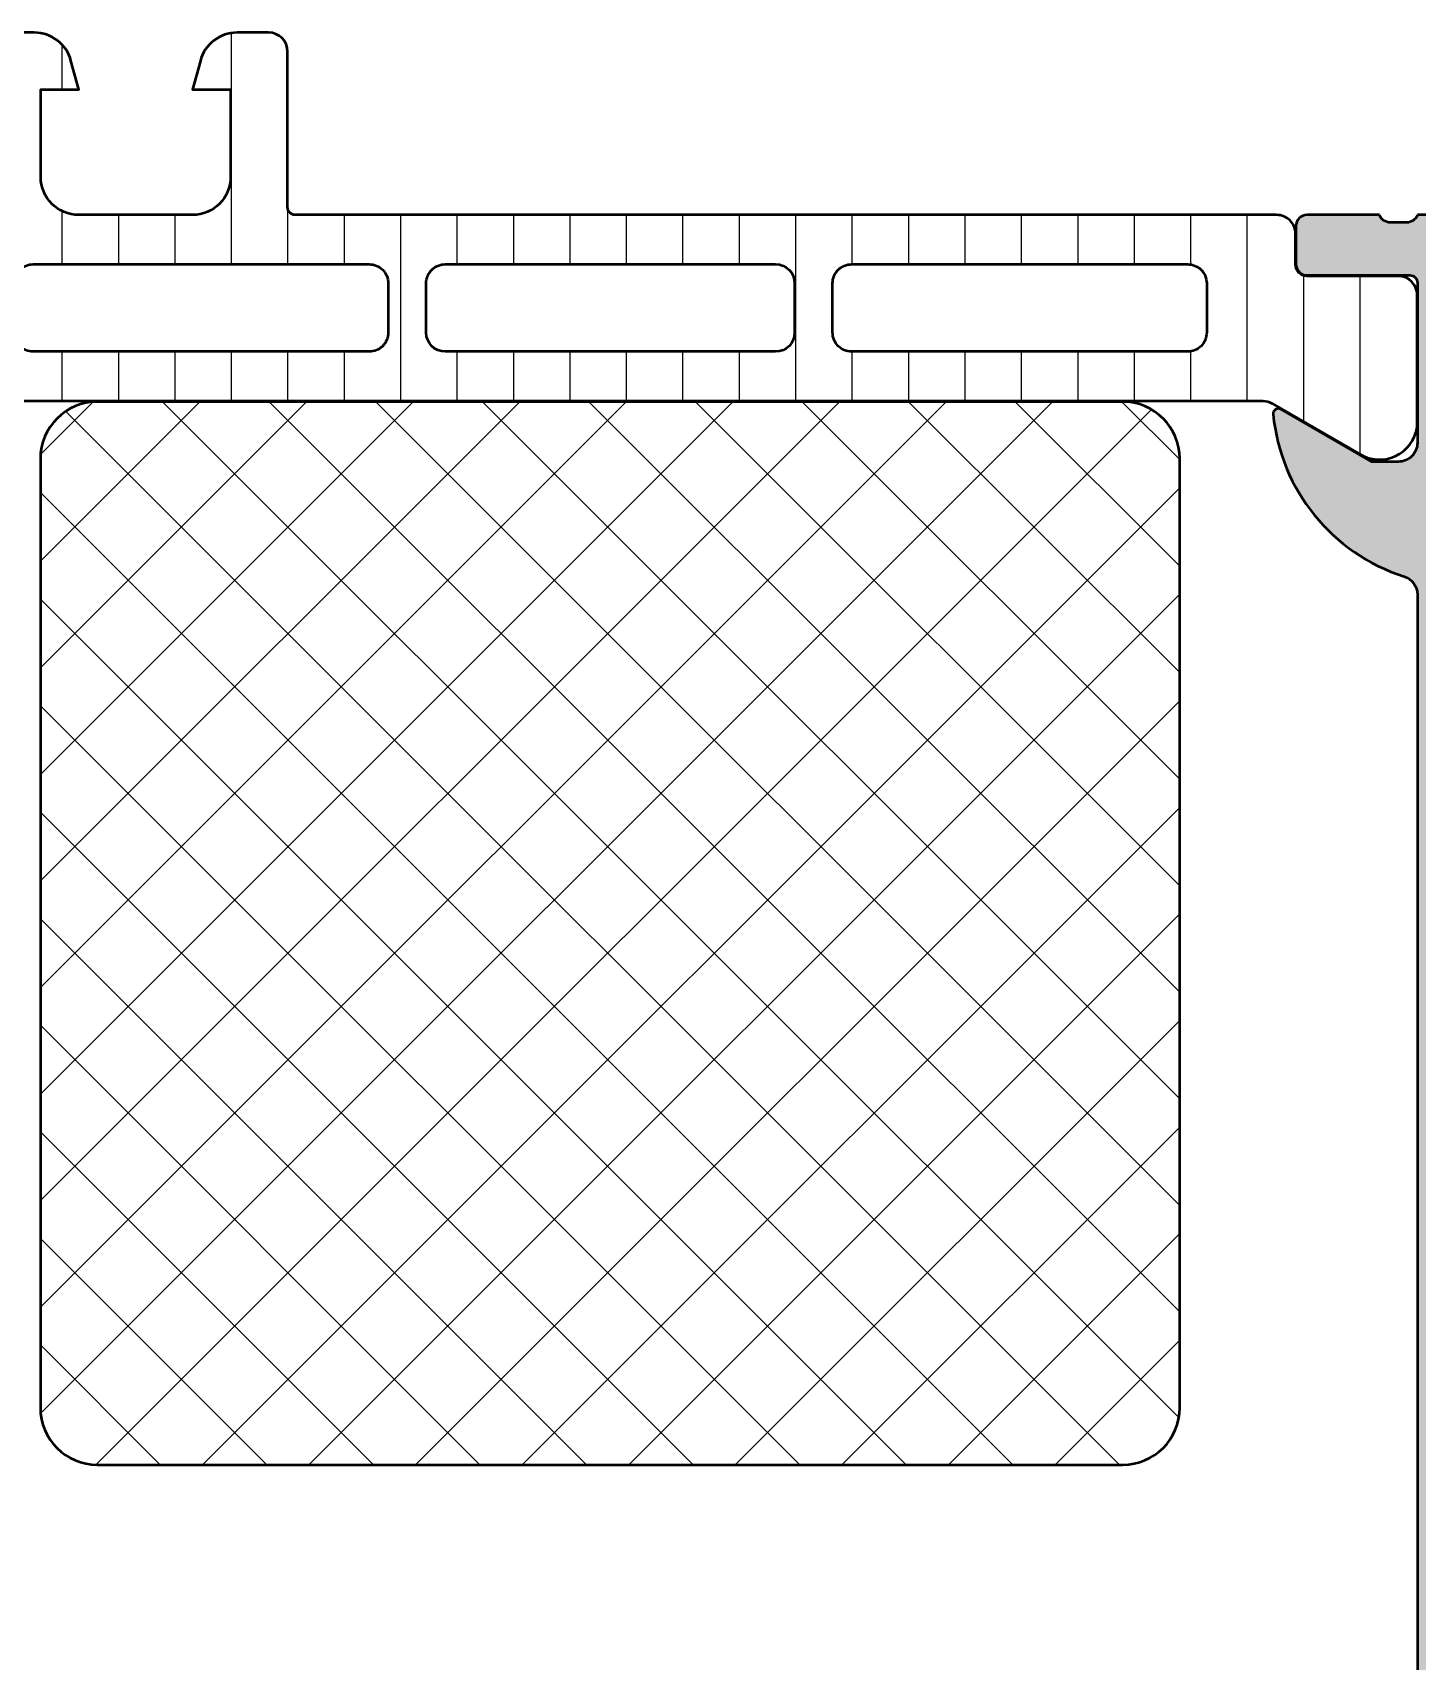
# Model space of a CAD drawing. Extents: x 0 to 230, y -81 to 5.
# Drawn here: x 18.54 to 55, y -38.3 to 4.6 of the extents above; entities that cross this region are included whole.
import ezdxf

# ---------------------------------------------------------------- set-up
doc = ezdxf.new("R2010")
doc.units = 0
for name, color, linetype, lineweight in [('0S-Alu contour', 7, 'Continuous', 50), ('0S-Alu hatch', 252, 'Continuous', 25), ('0S-Plastic contour', 254, 'Continuous', 50), ('0S-Plastic hatch', 253, 'Continuous', 25), ('0S-PT contour', 91, 'Continuous', 50), ('0S-PT hatch', 103, 'Continuous', 25)]:
    doc.layers.add(name, color=color, linetype=linetype, lineweight=lineweight)

# ---------------------------------------------------------------- blocks, each defined once
blk = doc.blocks.new('485110__A21535F8_4A65_4D6C_B620_8EFA760AF3FD_')
at = {"layer": '0S-Alu hatch'}
h = blk.add_hatch(color=256, dxfattribs=at)
edge = h.paths.add_edge_path()
edge.add_line((79.81986841535664, -13.49999999999995), (84.59999999999955, -13.49999999999997))
edge.add_arc((84.5999999999996, -10.50000000000002), 2.999999999999943, 269.9999999999994, 360)
edge.add_line((87.59999999999957, -10.50000000000002), (87.59999999999953, -5.499999999999968))
edge.add_arc((86.59999999999953, -5.499999999999968), 1, 0, 89.99999999999837)
edge.add_line((86.59999999999957, -4.499999999999968), (84.39174122886531, -4.499999999999968))
edge.add_arc((84.39174122886538, -5.500000000000068), 1.000000000000099, 90.00000000000325, 182.999999999993)
edge.add_line((83.3931116941107, -5.552335956242896), (83.54484940947319, -8.447664043757012))
edge.add_ellipse((82.54621987471862, -8.499999999999954), major_axis=(-0.9999999999999823, 0), ratio=1, start_angle=89.9999999999992, end_angle=182.9999999999999, ccw=False)
edge.add_line((82.54621987471862, -9.499999999999925), (79.29999999999956, -9.499999999999968))
edge.add_ellipse((79.29999999999957, -8.499999999999968), major_axis=(-1, 0), ratio=1, start_angle=0, end_angle=89.9999999999992, ccw=False)
edge.add_line((78.29999999999957, -8.499999999999968), (78.29999999999956, -0.499999999999969))
edge.add_arc((77.79999999999954, -0.4999999999999546), 0.5000000000000142, 0, 89.99999999999837)
edge.add_line((77.79999999999956, 5.97e-14), (71.59999999999957, 3.13e-14))
edge.add_line((71.59999999999957, 3.13e-14), (70.49999999999956, -1.099999999999977))
edge.add_line((70.49999999999956, -1.099999999999977), (70.49999999999956, -1.699999999999971))
edge.add_line((70.49999999999956, -1.699999999999971), (71.99999999999957, -1.699999999999971))
edge.add_ellipse((71.99999999999955, -2.699999999999971), major_axis=(-1, 0), ratio=1, start_angle=180, end_angle=269.9999999999984, ccw=False)
edge.add_line((72.99999999999955, -2.699999999999971), (72.99999999999956, -3.999999999999954))
edge.add_ellipse((71.99999999999963, -4.000000000000054), major_axis=(-0.999999999999929, 0), ratio=1, start_angle=89.9999999999967, end_angle=180, ccw=False)
edge.add_line((71.99999999999957, -4.999999999999983), (65.99999999999956, -4.999999999999968))
edge.add_ellipse((65.49999999999962, -4.47499999999975), major_axis=(-0.7250000000001194, 0), ratio=1, start_angle=46.397181027306885, end_angle=133.6028189726885, ccw=False)
edge.add_line((64.99999999999963, -4.999999999999926), (57.99999999999956, -4.999999999999968))
edge.add_ellipse((57.9999999999995, -3.999999999999983), major_axis=(-0.9999999999999857, 0), ratio=1, start_angle=0, end_angle=90.00000000000358, ccw=False)
edge.add_line((56.99999999999951, -3.999999999999983), (56.99999999999956, -2.699999999999957))
edge.add_ellipse((57.99999999999962, -2.700000000000085), major_axis=(-1.000000000000063, 0), ratio=1, start_angle=270.0000000000041, end_angle=360, ccw=False)
edge.add_line((57.99999999999955, -1.700000000000028), (60.49999999999956, -1.699999999999971))
edge.add_line((60.49999999999956, -1.699999999999971), (60.49999999999956, -1.199999999999943))
edge.add_arc((59.49999999999948, -1.199999999999999), 1.000000000000078, 0, 89.99999999999552)
edge.add_line((59.49999999999956, -0.1999999999999147), (54.99999999999957, -0.1999999999999574))
edge.add_ellipse((54.71715728752494, -0.0999999999999205), major_axis=(-0.3000000000000252, 0), ratio=1, start_angle=90.00000000000267, end_angle=160.5287793655036, ccw=False)
edge.add_line((54.71715728752496, -0.399999999999946), (54.28284271247419, -0.399999999999946))
edge.add_ellipse((54.28284271247411, -0.1000000000000057), major_axis=(-0.2999999999999403, 0), ratio=1, start_angle=19.47122063448768, end_angle=90.000000000015, ccw=False)
edge.add_line((53.99999999999955, -0.1999999999999716), (52.09999999999961, -0.1999999999999574))
edge.add_arc((52.0999999999997, -0.5000000000001109), 0.3000000000001535, 90.00000000001765, 180)
edge.add_line((51.79999999999955, -0.5000000000001251), (51.79999999999957, -1.489999999999906))
edge.add_arc((52.09999999999959, -1.48999999999992), 0.3000000000000185, 180, 270.0000000000041)
edge.add_line((52.09999999999961, -1.789999999999946), (54.79999999999957, -1.78999999999996))
edge.add_ellipse((54.79999999999955, -1.989999999999992), major_axis=(-0.2000000000000313, 0), ratio=1, start_angle=180, end_angle=269.99999999999386, ccw=False)
edge.add_line((54.99999999999958, -1.989999999999992), (54.99999999999957, -6.199999999999957))
edge.add_ellipse((54.4999999999996, -6.200000000000028), major_axis=(-0.4999999999999716, 0), ratio=1, start_angle=89.9999999999967, end_angle=180, ccw=False)
edge.add_line((54.49999999999957, -6.7), (53.79999999999957, -6.699999999999957))
edge.add_line((53.79999999999957, -6.699999999999957), (51.40717967697202, -5.318504542377593))
edge.add_arc((51.33811978464787, -5.438119784648347), 0.1381197846483738, 60.00000000002199, 185.6225775507506)
edge.add_arc((56.17660886184729, -4.961776758826201), 4.999999999999902, 185.622577550793, 252.2515836439307)
edge.add_ellipse((54.49999999999958, -10.19999999999996), major_axis=(-0.4999999999999883, 0), ratio=1, start_angle=180, end_angle=252.2515836439312, ccw=False)
edge.add_line((54.99999999999957, -10.19999999999996), (54.99999999999956, -69.99999999999999))
edge.add_ellipse((54.49999999999953, -69.99999999999994), major_axis=(-0.5000000000000285, 0), ratio=1, start_angle=107.74841635607191, end_angle=180, ccw=False)
edge.add_arc((56.17660886184735, -75.23822324117377), 5.000000000000001, 107.74841635607, 174.3774224492065)
edge.add_arc((51.33811978464785, -74.76188021535168), 0.1381197846482952, 174.3774224492052, 300.0000000000038)
edge.add_line((51.40717967697201, -74.88149545762234), (53.79999999999956, -73.49999999999999))
edge.add_line((53.79999999999956, -73.49999999999999), (54.49999999999956, -73.49999999999999))
edge.add_ellipse((54.49999999999959, -73.99999999999997), major_axis=(-0.4999999999999894, 0), ratio=1, start_angle=180, end_angle=270.00000000000324, ccw=False)
edge.add_line((54.99999999999957, -73.99999999999997), (54.99999999999956, -78.20999999999997))
edge.add_ellipse((54.79999999999955, -78.20999999999997), major_axis=(-0.2000000000000099, 0), ratio=1, start_angle=90.00000000000199, end_angle=180, ccw=False)
edge.add_line((54.79999999999956, -78.40999999999997), (52.09999999999959, -78.40999999999998))
edge.add_arc((52.09999999999959, -78.71000000000002), 0.3000000000000393, 90, 180)
edge.add_line((51.79999999999956, -78.71000000000002), (51.79999999999956, -79.69999999999993))
edge.add_arc((52.09999999999961, -79.69999999999993), 0.300000000000054, 180, 269.9999999999973)
edge.add_line((52.09999999999959, -79.99999999999999), (53.99999999999955, -79.99999999999997))
edge.add_ellipse((54.28284271247418, -80.1), major_axis=(-0.300000000000011, 0), ratio=1, start_angle=270.00000000000136, end_angle=340.5287793655056, ccw=False)
edge.add_line((54.28284271247417, -79.79999999999998), (54.71715728752494, -79.79999999999995))
edge.add_ellipse((54.71715728752496, -80.09999999999997), major_axis=(-0.2999999999999916, 0), ratio=1, start_angle=199.4712206344902, end_angle=270.00000000000273, ccw=False)
edge.add_line((54.99999999999957, -79.99999999999997), (54.99999999999964, -80.70000000000007))
edge.add_arc((55.49999999999963, -80.70000000000003), 0.4999999999999858, 180, 270.0000000000025)
edge.add_line((55.49999999999965, -81.20000000000002), (85.87168203490262, -81.20000000000002))
edge.add_arc((85.87168203490266, -79.70000000000005), 1.499999999999961, 269.9999999999989, 349.7596516788146)
edge.add_ellipse((90.29999999999954, -80.49999999999997), major_axis=(-2.999999999999999, 0), ratio=1, start_angle=190.2403483211857, end_angle=349.75965167881463, ccw=False)
edge.add_arc((94.72831796509647, -79.7), 1.500000000000011, 190.2403483211861, 269.9999999999989)
edge.add_line((94.72831796509644, -81.20000000000002), (229.4999999999996, -81.20000000000002))
edge.add_arc((229.4999999999997, -80.70000000000014), 0.4999999999998766, 269.9999999999902, 360)
edge.add_line((229.9999999999996, -80.70000000000014), (229.9999999999996, -1))
edge.add_arc((228.9999999999996, -1.000000000000011), 1.000000000000056, 0, 89.99999999999349)
edge.add_line((228.9999999999996, 4.55e-14), (220.4999999999996, 2.8e-15))
edge.add_arc((220.4999999999996, -1.000000000000068), 1.000000000000071, 90, 180)
edge.add_line((219.4999999999996, -1.000000000000068), (219.4999999999997, -1.999999999999997))
edge.add_arc((220.4999999999993, -2.00000000000021), 0.9999999999996873, 180, 270.0000000000179)
edge.add_line((220.4999999999996, -2.999999999999897), (223.4999999999996, -2.999999999999997))
edge.add_line((223.4999999999996, -2.999999999999997), (223.4999999999996, -3.749999999999997))
edge.add_arc((223.9999999999996, -3.749999999999997), 0.5000000000000285, 180, 360)
edge.add_line((224.4999999999996, -3.749999999999997), (224.4999999999996, -2.999999999999997))
edge.add_line((224.4999999999996, -2.999999999999997), (225.7999999999996, -2.999999999999997))
edge.add_line((225.7999999999996, -2.999999999999997), (225.7999999999996, -10.49999999999999))
edge.add_line((225.7999999999996, -10.49999999999999), (224.4999999999996, -10.49999999999999))
edge.add_line((224.4999999999996, -10.49999999999999), (224.4999999999996, -9.749999999999996))
edge.add_arc((223.9999999999996, -9.749999999999925), 0.5000000000000285, 0, 180)
edge.add_line((223.4999999999996, -9.749999999999854), (223.4999999999996, -12.2723636606028))
edge.add_ellipse((223.0000000000001, -12.2723636606032), major_axis=(-0.49999999999946, 0), ratio=1, start_angle=132.5066423026877, end_angle=180, ccw=False)
edge.add_arc((225.5000002579553, -15.00000025999923), 3.200000365965442, 132.5066425621401, 137.7945532507079)
edge.add_arc((223.4999999999993, -13.18616428527815), 0.5000000005085666, 137.7945535962594, 240.0000000000372)
edge.add_line((223.2499999997453, -13.61917698761097), (223.9067674643584, -13.99836185951303))
edge.add_arc((224.0067674643584, -13.82515677875618), 0.1999999999999717, 239.9999999999972, 321.8050930654839)
edge.add_ellipse((225.4999999999993, -14.99999999999948), major_axis=(-1.69999999999943, 0), ratio=1, start_angle=306.6284815277313, end_angle=321.80509306548026, ccw=False)
edge.add_arc((224.6749999999995, -13.57105808375572), 0.199999999999966, 198.8614699942242, 401.1385300057701)
edge.add_ellipse((225.4999999999996, -14.99999999999997), major_axis=(-1.699999999999994, 0), ratio=1, start_angle=186.6284815277258, end_angle=293.37151847227824, ccw=False)
edge.add_arc((227.1499999999996, -14.99999999999997), 0.1999999999999711, 78.86146999422108, 281.1385300057701)
edge.add_ellipse((225.4999999999996, -14.99999999999995), major_axis=(-1.699999999999976, 0), ratio=1, start_angle=66.62848152772631, end_angle=173.3715184722732, ccw=False)
edge.add_arc((224.6749999999997, -16.42894191624428), 0.1999999999998975, 318.8614699942168, 521.1385300057859)
edge.add_ellipse((225.5000000000008, -14.99999999999907), major_axis=(-1.700000000001482, 0), ratio=1, start_angle=38.1949069345265, end_angle=53.37151847226443, ccw=False)
edge.add_arc((224.0067674643584, -16.174843221244), 0.2000000000001603, 38.19490693455222, 119.9999999999925)
edge.add_line((223.9067674643583, -16.00163814048697), (223.2499999999996, -16.38082301282953))
edge.add_arc((223.4999999999998, -16.81383571472187), 0.5000000000002305, 120.0000000000186, 222.2054464036961)
edge.add_arc((225.4999999999994, -15.00000000000028), 3.199999999999721, 222.2054464037309, 270.0000000000031)
edge.add_line((225.4999999999995, -18.2), (226.6999999999996, -18.2))
edge.add_ellipse((226.6999999999996, -18.69999999999993), major_axis=(-0.499999999999929, 0), ratio=1, start_angle=180, end_angle=270.00000000000324, ccw=False)
edge.add_line((227.1999999999995, -18.69999999999993), (227.1999999999996, -62.50000000000003))
edge.add_ellipse((226.6999999999995, -62.49999999999983), major_axis=(-0.5000000000000853, 0), ratio=1, start_angle=90.00000000000978, end_angle=180, ccw=False)
edge.add_line((226.6999999999996, -62.99999999999991), (225.4999999999995, -63.00000000000004))
edge.add_arc((225.4999999999997, -66.20000000000053), 3.200000000000494, 90.00000000000205, 137.7945535962625)
edge.add_arc((223.4999999999995, -64.38616428527827), 0.499999999999984, 137.7945535962726, 240.0000000000059)
edge.add_line((223.2499999999996, -64.8191769871705), (223.9067674643583, -65.19836185951306))
edge.add_arc((224.0067674643583, -65.02515677875621), 0.1999999999999767, 239.9999999999881, 321.8050930654775)
edge.add_ellipse((225.4999999999945, -66.1999999999944), major_axis=(-1.699999999992594, 0), ratio=1, start_angle=306.6284815277046, end_angle=321.80509306551875, ccw=False)
edge.add_arc((224.6749999999995, -64.77105808375568), 0.1999999999999837, 198.8614699942177, 401.1385300057533)
edge.add_ellipse((225.4999999999995, -66.20000000000006), major_axis=(-1.700000000000021, 0), ratio=1, start_angle=186.628481527728, end_angle=293.3715184722715, ccw=False)
edge.add_arc((227.1499999999996, -66.2), 0.1999999999999738, 78.86146999424584, 281.1385300057622)
edge.add_ellipse((225.4999999999995, -66.20000000000005), major_axis=(-1.699999999999994, 0), ratio=1, start_angle=66.6284815277267, end_angle=173.3715184722753, ccw=False)
edge.add_arc((224.6749999999995, -67.62894191624436), 0.2000000000000123, 318.861469994229, 521.1385300057668)
edge.add_ellipse((225.5000000000065, -66.19999999999338), major_axis=(-1.700000000009481, 0), ratio=1, start_angle=38.19490693455822, end_angle=53.3715184722177, ccw=False)
edge.add_arc((224.0067674643584, -67.37484322124378), 0.2000000000000127, 38.19490693451246, 120.0000000000421)
edge.add_line((223.9067674643583, -67.20163814048695), (223.2499999999996, -67.58082301282954))
edge.add_arc((223.4999999999997, -68.01383571472185), 0.5000000000001364, 120.0000000000061, 222.2054464037082)
edge.add_arc((225.4999999999995, -66.2000000000001), 3.199999999999954, 222.2054464037312, 270)
edge.add_line((225.4999999999995, -69.40000000000006), (226.6999999999996, -69.40000000000003))
edge.add_ellipse((226.6999999999996, -69.89999999999996), major_axis=(-0.499999999999913, 0), ratio=1, start_angle=180, end_angle=270.0000000000065, ccw=False)
edge.add_line((227.1999999999996, -69.89999999999996), (227.1999999999996, -77.4))
edge.add_ellipse((226.1999999999996, -77.39999999999996), major_axis=(-1.000000000000056, 0), ratio=1, start_angle=90.00000000000318, end_angle=180, ccw=False)
edge.add_line((226.1999999999996, -78.40000000000002), (95.76410161513729, -78.39999999999998))
edge.add_ellipse((95.7641016151373, -77.39999999999998), major_axis=(-1.000000000000006, 0), ratio=1, start_angle=29.999999999998977, end_angle=89.9999999999992, ccw=False)
edge.add_line((94.89807621135286, -77.89999999999996), (92.43397459621508, -73.63205080756885))
edge.add_ellipse((93.30000000000064, -73.13205080756866), major_axis=(-1.000000000001064, 0), ratio=1, start_angle=0, end_angle=29.999999999977206, ccw=False)
edge.add_line((92.29999999999957, -73.13205080756866), (92.29999999999954, -67.86602540378442))
edge.add_ellipse((93.2999999999993, -67.86602540378423), major_axis=(-0.9999999999997584, 0), ratio=1, start_angle=299.99999999999403, end_angle=360, ccw=False)
edge.add_arc((90.29999999999954, -66.99999999999997), 2.499999999999971, 0, 180)
edge.add_line((87.79999999999956, -66.99999999999999), (87.79999999999954, -67.99999999999999))
edge.add_ellipse((87.2999999999998, -68.86602540378433), major_axis=(-0.9999999999997987, 0), ratio=1, start_angle=180, end_angle=240.00000000001012, ccw=False)
edge.add_line((88.2999999999996, -68.86602540378433), (88.29999999999953, -73.13205080756885))
edge.add_ellipse((87.29999999999939, -73.1320508075688), major_axis=(-1.000000000000156, 0), ratio=1, start_angle=150.0000000000024, end_angle=180, ccw=False)
edge.add_line((88.16602540378398, -73.63205080756885), (85.70192378864623, -77.89999999999998))
edge.add_ellipse((84.8358983848618, -77.39999999999998), major_axis=(-1.000000000000008, 0), ratio=1, start_angle=90, end_angle=150.0000000000004, ccw=False)
edge.add_line((84.8358983848618, -78.39999999999998), (79.87249615046137, -78.39999999999998))
edge.add_ellipse((79.87249615046136, -77.39999999999998), major_axis=(-0.9999999999999893, 0), ratio=1, start_angle=4.999999999999773, end_angle=90.00000000000159, ccw=False)
edge.add_line((78.87630145236962, -77.48715574274763), (78.29999999999954, -70.89999999999998))
edge.add_line((78.29999999999954, -70.89999999999998), (78.29999999999954, -33.99999999999997))
edge.add_ellipse((78.79999999999959, -34.00000000000003), major_axis=(-0.5000000000000427, 0), ratio=1, start_angle=270.0000000000049, end_angle=360, ccw=False)
edge.add_line((78.79999999999954, -33.49999999999999), (81.166025403784, -33.49999999999996))
edge.add_arc((81.16602540377137, -32.99999999994581), 0.5000000000541434, 270.0000000014461, 299.9999999981477)
edge.add_line((81.41602540378445, -33.43301270189301), (82.04999999999953, -33.06698729810775))
edge.add_arc((81.79999999999944, -32.63397459621543), 0.5000000000001338, 300.0000000000043, 360)
edge.add_line((82.29999999999959, -32.63397459621543), (82.29999999999954, -31.79999999999997))
edge.add_arc((81.79999999999956, -31.79999999999994), 0.4999999999999858, 0, 90.0000000000016)
edge.add_line((81.79999999999956, -31.29999999999996), (78.79999999999954, -31.29999999999996))
edge.add_ellipse((78.79999999999949, -30.79999999999999), major_axis=(-0.4999999999999716, 0), ratio=1, start_angle=0, end_angle=90.00000000000648, ccw=False)
edge.add_line((78.29999999999951, -30.79999999999999), (78.29999999999954, -29.89999999999998))
edge.add_ellipse((78.79999999999951, -29.89999999999999), major_axis=(-0.4999999999999858, 0), ratio=1, start_angle=269.9999999999984, end_angle=360, ccw=False)
edge.add_line((78.79999999999954, -29.4), (81.99999999999955, -29.39999999999998))
edge.add_arc((81.99999999999956, -26.39999999999999), 2.999999999999992, 269.9999999999997, 360)
edge.add_line((84.99999999999955, -26.39999999999999), (84.99999999999955, -23.49999999999997))
edge.add_arc((84.4999999999996, -23.49999999999992), 0.4999999999999574, 0, 90.00000000000651)
edge.add_line((84.49999999999955, -22.99999999999997), (83.29999999999956, -22.99999999999997))
edge.add_arc((83.29999999999951, -23.49999999999991), 0.4999999999999432, 89.99999999999511, 180)
edge.add_line((82.79999999999956, -23.49999999999991), (82.79999999999956, -26.19999999999999))
edge.add_ellipse((81.7999999999996, -26.20000000000005), major_axis=(-0.9999999999999573, 0), ratio=1, start_angle=89.9999999999975, end_angle=180, ccw=False)
edge.add_line((81.79999999999956, -27.20000000000001), (74.59999999999954, -27.19999999999997))
edge.add_ellipse((74.59999999999953, -26.69999999999999), major_axis=(-0.4999999999999858, 0), ratio=1, start_angle=0, end_angle=90.00000000000159, ccw=False)
edge.add_line((74.09999999999953, -26.69999999999999), (74.09999999999955, -19.64264068711926))
edge.add_ellipse((77.09999999999977, -19.64264068711938), major_axis=(-3.000000000000213, 0), ratio=1, start_angle=315.00000000000136, end_angle=360, ccw=False)
edge.add_line((74.97867965643992, -17.52132034355963), (78.29999999999956, -14.19999999999997))
edge.add_ellipse((79.81986841535664, -15.49999999999998), major_axis=(-2.000000000000018, 0), ratio=1, start_angle=270, end_angle=319.4583981264955, ccw=False)
edge = h.paths.add_edge_path()
edge.add_line((59.49999999999956, -63), (58.29999999999954, -63))
edge.add_ellipse((58.29999999999959, -62.49999999999998), major_axis=(-0.5000000000000178, 0), ratio=1, start_angle=0, end_angle=89.99999999999511, ccw=False)
edge.add_line((57.79999999999957, -62.49999999999998), (57.79999999999957, -30.5))
edge.add_ellipse((58.29999999999959, -30.5), major_axis=(-0.5000000000000214, 0), ratio=1, start_angle=270.00000000000244, end_angle=360, ccw=False)
edge.add_line((58.29999999999957, -29.99999999999998), (74.99999999999957, -29.99999999999998))
edge.add_ellipse((74.99999999999959, -30.49999999999997), major_axis=(-0.4999999999999858, 0), ratio=1, start_angle=180, end_angle=270.00000000000165, ccw=False)
edge.add_line((75.49999999999957, -30.49999999999997), (75.49999999999955, -77.89999999999996))
edge.add_ellipse((74.99999999999956, -77.9), major_axis=(-0.4999999999999858, 0), ratio=1, start_angle=89.9999999999983, end_angle=180, ccw=False)
edge.add_line((74.99999999999955, -78.39999999999999), (58.29999999999952, -78.39999999999996))
edge.add_ellipse((58.29999999999952, -77.89999999999998), major_axis=(-0.4999999999999925, 0), ratio=1, start_angle=0, end_angle=90.00000000000159, ccw=False)
edge.add_line((57.79999999999952, -77.89999999999998), (57.79999999999954, -69.9))
edge.add_ellipse((58.29999999999954, -69.9), major_axis=(-0.5000000000000071, 0), ratio=1, start_angle=270.0000000000008, end_angle=360, ccw=False)
edge.add_line((58.29999999999953, -69.40000000000002), (59.49999999999955, -69.4))
edge.add_arc((59.49999999999956, -66.20000000000003), 3.199999999999977, 269.9999999999999, 317.794553596268)
edge.add_arc((61.49999999999957, -68.01383571472172), 0.4999999999999945, 317.7945535962672, 420.0000000000039)
edge.add_line((61.74999999999954, -67.58082301282948), (60.93555093834225, -67.11060062784043))
edge.add_ellipse((59.4999999999997, -66.20000000000016), major_axis=(-1.699999999999771, 0), ratio=1, start_angle=126.6284815277262, end_angle=147.6121709467197, ccw=False)
edge.add_arc((60.32499999999955, -67.62894191624432), 0.2000000000000021, 18.86146999422866, 221.138530005778)
edge.add_ellipse((59.49999999999956, -66.19999999999999), major_axis=(-1.700000000000013, 0), ratio=1, start_angle=6.628481527726592, end_angle=113.37151847227281, ccw=False)
edge.add_arc((57.84999999999955, -66.19999999999999), 0.2000000000000004, 258.8614699942267, 461.1385300057686)
edge.add_ellipse((59.49999999999955, -66.19999999999997), major_axis=(-1.699999999999989, 0), ratio=1, start_angle=246.6284815277256, end_angle=353.37151847227324, ccw=False)
edge.add_arc((60.32499999999958, -64.77105808375568), 0.1999999999999965, 138.8614699942308, 341.1385300057662)
edge.add_ellipse((59.49999999999911, -66.2000000000003), major_axis=(-1.700000000000507, 0), ratio=1, start_angle=212.3878290532828, end_angle=233.3715184722663, ccw=False)
edge.add_line((60.93555093834223, -65.28939937215958), (61.74999999999953, -64.81917698717045))
edge.add_arc((61.49999999999955, -64.38616428527826), 0.4999999999999783, 300, 402.2054464037305)
edge.add_arc((59.49999999999949, -66.20000000000007), 3.200000000000081, 42.2054464037331, 89.99999999999883)
edge = h.paths.add_edge_path()
edge.add_ellipse((58.29999999999956, -18.69999999999995), major_axis=(-0.4999999999999858, 0), ratio=1, start_angle=269.9999999999992, end_angle=360, ccw=False)
edge.add_line((58.29999999999957, -18.19999999999997), (59.49999999999956, -18.20000000000002))
edge.add_arc((59.49999999999961, -15.00000000000017), 3.199999999999853, 269.9999999999991, 317.7945535962693)
edge.add_arc((61.49999999999956, -16.81383571472171), 0.4999999999999899, 317.7945535962683, 420.000000000003)
edge.add_line((61.74999999999954, -16.38082301282949), (60.93555093834225, -15.91060062784039))
edge.add_ellipse((59.50000000000135, -15.00000000000176), major_axis=(-1.699999999997523, 0), ratio=1, start_angle=126.628481527713, end_angle=147.6121709467369, ccw=False)
edge.add_arc((60.32499999999955, -16.42894191624432), 0.1999999999999724, 18.86146999423645, 221.1385300057658)
edge.add_ellipse((59.49999999999959, -14.99999999999995), major_axis=(-1.699999999999998, 0), ratio=1, start_angle=6.628481527726592, end_angle=113.3715184722721, ccw=False)
edge.add_arc((57.84999999999953, -14.99999999999995), 0.199999999999988, 258.8614699942366, 461.1385300057613)
edge.add_ellipse((59.49999999999958, -15.00000000000007), major_axis=(-1.700000000000018, 0), ratio=1, start_angle=246.6284815277256, end_angle=353.37151847226954, ccw=False)
edge.add_arc((60.32499999999963, -13.5710580837557), 0.199999999999995, 138.8614699942206, 341.1385300057822)
edge.add_ellipse((59.50000000000085, -14.9999999999989), major_axis=(-1.699999999998407, 0), ratio=1, start_angle=212.3878290532757, end_angle=233.37151847228438, ccw=False)
edge.add_line((60.93555093834228, -14.0893993721595), (61.74999999999956, -13.61917698717046))
edge.add_arc((61.49999999999953, -13.18616428527822), 0.5000000000000312, 300.0000000000018, 402.2054464037306)
edge.add_arc((59.49999999999956, -14.99999999999995), 3.200000000000002, 42.20544640373274, 89.99999999999987)
edge.add_line((59.49999999999956, -11.79999999999995), (58.29999999999958, -11.79999999999995))
edge.add_ellipse((58.29999999999964, -11.29999999999991), major_axis=(-0.5000000000000427, 0), ratio=1, start_angle=0, end_angle=89.99999999999272, ccw=False)
edge.add_line((57.79999999999958, -11.29999999999993), (57.79999999999958, -7.699999999999886))
edge.add_ellipse((58.29999999999952, -7.699999999999886), major_axis=(-0.4999999999999432, 0), ratio=1, start_angle=269.9999999999935, end_angle=360, ccw=False)
edge.add_line((58.29999999999958, -7.199999999999957), (74.99999999999959, -7.199999999999957))
edge.add_ellipse((74.99999999999953, -7.7), major_axis=(-0.5000000000000427, 0), ratio=1, start_angle=180, end_angle=269.9999999999935, ccw=False)
edge.add_line((75.49999999999957, -7.699999999999943), (75.49999999999957, -12.21177490060902))
edge.add_ellipse((73.49999999999943, -12.21177490060902), major_axis=(-2.000000000000142, 0), ratio=1, start_angle=135.0000000000018, end_angle=180, ccw=False)
edge.add_line((74.91421356237268, -13.62598846298219), (72.1786796564399, -16.36152236891495))
edge.add_arc((74.29999999999967, -18.48284271247466), 3.000000000000127, 135.0000000000009, 180)
edge.add_line((71.29999999999954, -18.4828427124746), (71.29999999999954, -26.69999999999991))
edge.add_ellipse((70.7999999999995, -26.69999999999991), major_axis=(-0.5000000000000427, 0), ratio=1, start_angle=90.00000000000489, end_angle=180, ccw=False)
edge.add_line((70.79999999999954, -27.19999999999997), (58.29999999999957, -27.19999999999997))
edge.add_ellipse((58.29999999999955, -26.69999999999998), major_axis=(-0.4999999999999858, 0), ratio=1, start_angle=0, end_angle=90.00000000000239, ccw=False)
edge.add_line((57.79999999999957, -26.69999999999997), (57.79999999999958, -18.69999999999995))
at = {"layer": '0S-Alu contour', "color": 7}
for points in [[(53.99999999999955, -0.1999999999999716), (52.09999999999961, -0.1999999999999574)], [(54.71715728752496, -0.399999999999946), (54.28284271247419, -0.399999999999946)], [(59.49999999999956, -0.1999999999999147), (54.99999999999957, -0.1999999999999574)], [(51.79999999999955, -0.5000000000001251), (51.79999999999957, -1.489999999999906)], [(52.09999999999961, -1.789999999999946), (54.79999999999957, -1.78999999999996)], [(54.99999999999958, -1.989999999999992), (54.99999999999957, -6.199999999999957)], [(54.49999999999957, -6.7), (53.79999999999957, -6.699999999999957), (51.40717967697202, -5.318504542377593)], [(54.99999999999957, -10.19999999999996), (54.99999999999956, -69.99999999999999)]]:
    blk.add_lwpolyline(points, dxfattribs=at)
for centre, radius, start, end in [((52.0999999999997, -0.5000000000001109), 0.3000000000001535, 90.00000000001765, 180), ((52.09999999999959, -1.48999999999992), 0.3000000000000185, 180, 270.0000000000041), ((51.33811978464787, -5.438119784648347), 0.1381197846483738, 60.00000000002199, 185.6225775507506), ((56.17660886184729, -4.961776758826201), 4.999999999999902, 185.622577550793, 252.2515836439307)]:
    blk.add_arc(centre, radius, start, end, dxfattribs=at)
at = {"layer": '0S-Alu contour', "color": 7, "extrusion": (0, 0, -1)}
for centre, radius, start, end in [((-54.28284271247411, -0.1000000000000057), 0.2999999999999403, 269.999999999985, 340.5287793655123), ((-54.71715728752494, -0.0999999999999205), 0.3000000000000252, 199.4712206344964, 269.9999999999973), ((-54.79999999999955, -1.989999999999992), 0.2000000000000313, 90.00000000000612, 180), ((-54.4999999999996, -6.200000000000028), 0.4999999999999716, 180, 270.0000000000033), ((-54.49999999999958, -10.19999999999996), 0.4999999999999883, 107.7484163560688, 180)]:
    blk.add_arc(centre, radius, start, end, dxfattribs=at)
blk = doc.blocks.new('486200__B14BD6EB_4E7D_4B34_A1F4_BF5249C42025_')
at = {"layer": '0S-PT hatch'}
h = blk.add_hatch(dxfattribs=at)
h.set_pattern_fill('ANSI37', color=256, scale=0.625, angle=90, style=0)
h.set_pattern_definition([(135, (0, 0), (-1.403165018917055, -1.403165018917055), []), (225, (0, 0), (1.403165018917055, -1.403165018917055), [])])
edge = h.paths.add_edge_path()
edge.add_line((47.24117927480725, -5.119485432521895), (20.24117927480725, -5.119485432521895))
edge.add_arc((20.24117927480725, -6.619485432521895), 1.5, 90, 180)
edge.add_line((18.74117927480725, -6.619485432521895), (18.74117927480725, -31.6194854325219))
edge.add_arc((20.24117927480725, -31.6194854325219), 1.5, 180, 270)
edge.add_line((20.24117927480725, -33.1194854325219), (47.24117927480725, -33.1194854325219))
edge.add_arc((47.24117927480725, -31.6194854325219), 1.5, 270, 360)
edge.add_line((48.74117927480725, -31.6194854325219), (48.74117927480725, -6.619485432521894))
edge.add_arc((47.24117927480725, -6.619485432521895), 1.5, 0, 90)
at = {"layer": '0S-PT contour', "color": 7}
for points in [[(47.24117927480725, -5.119485432521895), (20.24117927480725, -5.119485432521895)], [(18.74117927480725, -6.619485432521895), (18.74117927480725, -31.6194854325219)], [(48.74117927480725, -31.6194854325219), (48.74117927480725, -6.619485432521894)], [(20.24117927480725, -33.1194854325219), (47.24117927480725, -33.1194854325219)]]:
    blk.add_lwpolyline(points, dxfattribs=at)
for centre, start, end in [((20.24117927480725, -6.619485432521895), 90, 180), ((47.24117927480725, -6.619485432521895), 0, 90), ((20.24117927480725, -31.6194854325219), 180, 270), ((47.24117927480725, -31.6194854325219), 270, 0)]:
    blk.add_arc(centre, 1.5, start, end, dxfattribs=at)
blk = doc.blocks.new('284019__4B1829DD_EE1B_4483_B548_9BC94DB42102___C4938473_758A_4FC6_8C9B_50A958DC922C_')
at = {"layer": '0S-Plastic hatch'}
h = blk.add_hatch(dxfattribs=at)
h.set_pattern_fill('ANSI31', color=256, scale=0.4680000000000001, angle=45, style=0)
h.set_pattern_definition([(90, (0, 0), (-1.4859, 0), [])])
edge = h.paths.add_edge_path()
edge.add_ellipse((25.45535542265096, 0.0041445071398158), major_axis=(-0.2041804127758331, 0), ratio=1, start_angle=0.48506106570721386, end_angle=88.8441310561937, ccw=False)
edge.add_line((25.25118232680776, 0.0024159542445858), (25.25118232680769, 4.102415954232884))
edge.add_arc((24.75118232680772, 4.102415954232855), 0.4999999999999681, 0, 89.99999999999797)
edge.add_line((24.75118232680774, 4.602415954232813), (23.92043310342007, 4.602415954232799))
edge.add_arc((23.92043310342014, 3.602415954232699), 1.000000000000099, 90.00000000000428, 164.9999999989171)
edge.add_line((22.95450727713587, 3.861234999353501), (22.7511823268077, 3.102415954232841))
edge.add_line((22.7511823268077, 3.102415954232841), (23.75118232680771, 3.102415954232855))
edge.add_line((23.75118232680771, 3.102415954232855), (23.75118232680774, 0.8024159542444406))
edge.add_ellipse((22.7470563541301, 0.804124988085536), major_axis=(-1.004127427074111, 0), ratio=1, start_angle=90.22985967848848, end_angle=179.9024820249152, ccw=False)
edge.add_line((22.75108470997729, -0.199994358482212), (19.75120635583362, -0.1999943584822404))
edge.add_ellipse((19.75530881100937, 0.8041251999656566), major_axis=(-1.004127938958013, 0), ratio=1, start_angle=0.09753001532408234, end_angle=89.7659122786867, ccw=False)
edge.add_line((18.75118232680774, 0.802415954244384), (18.7511823268077, 3.10241595423277))
edge.add_line((18.7511823268077, 3.10241595423277), (19.75118232680764, 3.102415954232912))
edge.add_line((19.75118232680764, 3.102415954232912), (19.54785737644938, 3.861234999353473))
edge.add_arc((18.58193155016572, 3.602415954232841), 0.9999999999994656, 15.00000000108248, 89.9999999999992)
edge.add_line((18.58193155016573, 4.602415954232315), (17.75118232680767, 4.60241595423277))
edge.add_arc((17.75118232680767, 4.10241595423277), 0.5, 90, 180)
edge.add_line((17.25118232680767, 4.10241595423277), (17.25118232680774, 0.0024159542443867))
edge.add_ellipse((17.05118232680773, 0.0024159542443868), major_axis=(-0.2000000000000135, 0), ratio=1, start_angle=90.0000000000091, end_angle=180, ccw=False)
edge.add_line((17.05118232680776, -0.1975840457556302), (16.21011008167988, -0.1989045907455534))
edge.add_arc((16.21008929247712, -0.6989019114113092), 0.4999973210979491, 89.99761772008023, 179.9982316841069)
edge.add_line((15.7100919716173, -0.6988864800267124), (15.71006334519914, -1.50921781284195))
edge.add_ellipse((15.41006334539595, -1.509206946607631), major_axis=(-0.2999999999999845, 0), ratio=1, start_angle=89.99792470211253, end_angle=179.9979247021016, ccw=False)
edge.add_line((15.41005247916162, -1.809206946410822), (13.01005410982312, -1.808788066198073))
edge.add_arc((13.01003335995325, -2.308784043213091), 0.499995977445579, 89.99762222093119, 179.9982271832751)
edge.add_line((12.51003738274701, -2.308768572593121), (12.50991073528296, -5.785310068399181))
edge.add_arc((13.49973396395939, -5.643035271484916), 0.999996070924495, 188.1795327540158, 302.7249408019532)
edge.add_line((14.04033841805387, -6.484307502143718), (16.32404301930896, -5.165920504356646))
edge.add_ellipse((16.5740273094108, -5.598942276083247), major_axis=(-0.5000000000869685, 0), ratio=1, start_angle=269.9979846098691, end_angle=299.9979212990256, ccw=False)
edge.add_line((16.57404489700755, -5.098942276305604), (50.92831365260695, -5.100028588737171))
edge.add_ellipse((50.92829501942041, -5.600028588501229), major_axis=(-0.5000000001112528, 0), ratio=1, start_angle=239.99792810642958, end_angle=269.9978647941045, ccw=False)
edge.add_line((51.17831067764274, -5.167024927136918), (53.46191976689154, -6.485577356594345))
edge.add_arc((54.00258516264207, -5.644344290374104), 0.9999960709244737, 237.2709086022732, 351.8163166502163)
edge.add_line((54.99239808211277, -5.786690791255847), (54.99252472957679, -2.310149295450014))
edge.add_arc((54.49252875256177, -2.310128545580139), 0.4999959774455861, 359.9976222209285, 449.9982271833)
edge.add_line((54.49254422318152, -1.810132568373899), (52.09254582979604, -1.810377588954733))
edge.add_ellipse((52.09255669603031, -1.51037758915157), major_axis=(-0.2999999999999543, 0), ratio=1, start_angle=-0.002075297898613826, end_angle=89.99792470212338, ccw=False)
edge.add_line((51.79255669622715, -1.510366722917166), (51.79258532264533, -0.7000353901022976))
edge.add_arc((51.29258800197955, -0.7000146008996183), 0.4999973210979775, 359.9976177199982, 449.9982316841407)
edge.add_line((51.29260343336384, -0.2000172800397706), (25.45123662381166, -0.1999943584821693))
edge = h.paths.add_edge_path()
edge.add_ellipse((27.40116997681371, -1.999465980711829), major_axis=(-0.500000002087618, 0), ratio=1, start_angle=179.998100897636, end_angle=269.99999979166216, ccw=False)
edge.add_line((27.90116997862667, -1.99948255350861), (27.90116997862669, -3.299476659774154))
edge.add_ellipse((27.40117361798337, -3.299480299133219), major_axis=(-0.4999963606565677, 0), ratio=1, start_angle=89.9995829574093, end_angle=180.0004170428646, ccw=False)
edge.add_line((27.40116997862669, -3.799476659776542), (18.55119134093662, -3.799476659776684))
edge.add_ellipse((18.55119134093144, -3.299461400987579), major_axis=(-0.5000152587890767, 0), ratio=1, start_angle=0, end_angle=90.00000000059322, ccw=False)
edge.add_line((18.05117608214236, -3.299461400987621), (18.05117608214236, -1.999450719835263))
edge.add_ellipse((18.55116082335329, -1.999450719835263), major_axis=(-0.4999847412109233, 0), ratio=1, start_angle=269.9999999994068, end_angle=360, ccw=False)
edge.add_line((18.55116082335846, -1.49946597862434), (27.4011699786318, -1.499465978624212))
edge = h.paths.add_edge_path()
edge.add_ellipse((40.10117608332645, -1.999465980770861), major_axis=(-0.5000000021572504, 0), ratio=1, start_angle=-89.99999978486949, end_angle=0.0018990893138948195, ccw=False)
edge.add_line((40.10117608144908, -1.499465978613611), (48.95116997793334, -1.49946597861354))
edge.add_ellipse((48.9511699761152, -1.999465980701199), major_axis=(-0.5000000020876642, 0), ratio=1, start_angle=179.998100897636, end_angle=269.9999997916552, ccw=False)
edge.add_line((49.4511699779282, -1.999482553497924), (49.45116997792823, -3.299476659765827))
edge.add_ellipse((48.95117361728484, -3.299480299122433), major_axis=(-0.4999963606566388, 0), ratio=1, start_angle=89.99958295741868, end_angle=180.0004170428646, ccw=False)
edge.add_line((48.95116997792825, -3.799476659765827), (40.10117608144393, -3.799476659765955))
edge.add_ellipse((40.1011724420872, -3.29948029912266), major_axis=(-0.4999963606565393, 0), ratio=1, start_angle=-0.000417042864683026, end_angle=90.00041704259752, ccw=False)
edge.add_line((39.60117608144391, -3.299476659765997), (39.60117608144386, -1.999482553451582))
edge = h.paths.add_edge_path()
edge.add_ellipse((38.10117608214241, -3.2994766597764), major_axis=(-0.4999999999999858, 0), ratio=1, start_angle=90.00000000059111, end_angle=180, ccw=False)
edge.add_line((38.10117608214758, -3.799476659776385), (29.4011699786267, -3.799476659776485))
edge.add_ellipse((29.40116997862671, -3.299476659776471), major_axis=(-0.5000000000000178, 0), ratio=1, start_angle=0, end_angle=89.9999999999979, ccw=False)
edge.add_line((28.9011699786267, -3.299476659776527), (28.90116997862667, -1.999465978624169))
edge.add_ellipse((29.40116997862669, -1.999465978624169), major_axis=(-0.5, 0), ratio=1, start_angle=269.99999999940684, end_angle=360, ccw=False)
edge.add_line((29.40116997863187, -1.499465978624169), (38.10117608214755, -1.499465978624041))
edge.add_ellipse((38.10117608214233, -1.99946597862407), major_axis=(-0.5000000000000285, 0), ratio=1, start_angle=180, end_angle=269.99999999940155, ccw=False)
edge.add_line((38.60117608214236, -1.99946597863443), (38.6011760821424, -3.2994766597764))
at = {"layer": '0S-Alu contour', "color": 7}
for points in [[(18.55116082335846, -1.49946597862434), (27.4011699786318, -1.499465978624212)], [(29.40116997863187, -1.499465978624169), (38.10117608214755, -1.499465978624041)], [(40.10117608144908, -1.499465978613611), (48.95116997793334, -1.49946597861354)], [(18.05117608214236, -3.299461400987621), (18.05117608214236, -1.999450719835263)], [(27.90116997862667, -1.99948255350861), (27.90116997862669, -3.299476659774154)], [(28.9011699786267, -3.299476659776527), (28.90116997862667, -1.999465978624169)], [(38.60117608214236, -1.99946597863443), (38.6011760821424, -3.2994766597764)], [(39.60117608144391, -3.299476659765997), (39.60117608144386, -1.999482553451582)], [(49.4511699779282, -1.999482553497924), (49.45116997792823, -3.299476659765827)], [(27.40116997862669, -3.799476659776542), (18.55119134093662, -3.799476659776684)], [(38.10117608214758, -3.799476659776385), (29.4011699786267, -3.799476659776485)], [(48.95116997792825, -3.799476659765827), (40.10117608144393, -3.799476659765955)]]:
    blk.add_lwpolyline(points, dxfattribs=at)
at = {"layer": '0S-Alu contour', "color": 7, "extrusion": (1e-16, 0, -1)}
for centre, radius, start, end in [((-18.55116082335329, -1.999450719835263), 0.4999847412109233, 0, 90.00000000059319), ((-27.40116997681371, -1.999465980711829), 0.500000002087618, 90.00000020833784, 180.0018991023641), ((-29.40116997862669, -1.999465978624169), 0.5, 0, 90.00000000059316), ((-38.10117608214233, -1.99946597862407), 0.5000000000000285, 90.00000000059848, 180), ((-40.10117608332645, -1.999465980770861), 0.5000000021572504, 359.9981009106861, 89.99999978486952), ((-48.9511699761152, -1.999465980701199), 0.5000000020876642, 90.00000020834477, 180.0018991023641), ((-18.55119134093144, -3.299461400987579), 0.5000152587890767, 269.9999999994068, 0), ((-27.40117361798337, -3.299480299133219), 0.4999963606565677, 179.9995829571354, 270.0004170425907), ((-29.40116997862671, -3.299476659776471), 0.5000000000000178, 270.0000000000021, 0), ((-38.10117608214241, -3.2994766597764), 0.4999999999999858, 180, 269.9999999994089), ((-40.1011724420872, -3.29948029912266), 0.4999963606565393, 269.9995829574025, 0.0004170428646345), ((-48.95117361728484, -3.299480299122433), 0.4999963606566388, 179.9995829571354, 270.0004170425813)]:
    blk.add_arc(centre, radius, start, end, dxfattribs=at)
at = {"layer": '0S-Plastic contour', "color": 7}
for points in [[(18.58193155016573, 4.602415954232315), (17.75118232680767, 4.60241595423277)], [(24.75118232680774, 4.602415954232813), (23.92043310342007, 4.602415954232799)], [(17.25118232680767, 4.10241595423277), (17.25118232680774, 0.0024159542443867)], [(18.75118232680774, 0.802415954244384), (18.7511823268077, 3.10241595423277), (19.75118232680764, 3.102415954232912), (19.54785737644938, 3.861234999353473)], [(22.95450727713587, 3.861234999353501), (22.7511823268077, 3.102415954232841), (23.75118232680771, 3.102415954232855), (23.75118232680774, 0.8024159542444406)], [(25.25118232680776, 0.0024159542445858), (25.25118232680769, 4.102415954232884)], [(17.05118232680776, -0.1975840457556302), (16.21011008167988, -0.1989045907455534)], [(22.75108470997729, -0.199994358482212), (19.75120635583362, -0.1999943584822404)], [(51.29260343336384, -0.2000172800397706), (25.45123662381166, -0.1999943584821693)], [(15.7100919716173, -0.6988864800267124), (15.71006334519914, -1.50921781284195)], [(51.79255669622715, -1.510366722917166), (51.79258532264533, -0.7000353901022976)], [(15.41005247916162, -1.809206946410822), (13.01005410982312, -1.808788066198073)], [(54.49254422318152, -1.810132568373899), (52.09254582979604, -1.810377588954733)], [(12.51003738274701, -2.308768572593121), (12.50991073528296, -5.785310068399181)], [(54.99239808211277, -5.786690791255847), (54.99252472957679, -2.310149295450014)], [(16.57404489700755, -5.098942276305604), (50.92831365260695, -5.100028588737171)], [(14.04033841805387, -6.484307502143718), (16.32404301930896, -5.165920504356646)], [(51.17831067764274, -5.167024927136918), (53.46191976689154, -6.485577356594345)]]:
    blk.add_lwpolyline(points, dxfattribs=at)
for centre, radius, start, end in [((17.75118232680767, 4.10241595423277), 0.5, 90, 180), ((18.58193155016572, 3.602415954232841), 0.9999999999994656, 15.00000000108248, 89.9999999999992), ((23.92043310342014, 3.602415954232699), 1.000000000000099, 90.00000000000428, 164.9999999989171), ((24.75118232680772, 4.102415954232855), 0.4999999999999681, 0, 89.99999999999797), ((16.21008929247712, -0.6989019114113092), 0.4999973210979491, 89.99761772008023, 179.9982316841069), ((51.29258800197955, -0.7000146008996183), 0.4999973210979775, 359.9976177199982, 89.99823168414073), ((13.01003335995325, -2.308784043213091), 0.499995977445579, 89.99762222093119, 179.9982271832751), ((54.49252875256177, -2.310128545580139), 0.4999959774455861, 359.9976222209285, 89.99822718330007), ((13.49973396395939, -5.643035271484916), 0.999996070924495, 188.1795327540158, 302.7249408019532), ((54.00258516264207, -5.644344290374104), 0.9999960709244737, 237.2709086022732, 351.8163166502163)]:
    blk.add_arc(centre, radius, start, end, dxfattribs=at)
at = {"layer": '0S-Plastic contour', "color": 7, "extrusion": (1e-16, 0, -1)}
for centre, radius, start, end in [((-19.75530881100937, 0.8041251999656566), 1.004127938958013, 270.2340877213133, 359.9024699846759), ((-22.7470563541301, 0.804124988085536), 1.004127427074111, 180.0975179750849, 269.7701403215115), ((-17.05118232680773, 0.0024159542443868), 0.2000000000000135, 180, 269.9999999999909), ((-25.45535542265096, 0.0041445071398158), 0.2041804127758331, 271.1558689438064, 359.5149389342928), ((-15.41006334539595, -1.509206946607631), 0.2999999999999845, 180.0020752978985, 270.0020752978875), ((-52.09255669603031, -1.51037758915157), 0.2999999999999543, 270.0020752978766, 0.0020752978985596), ((-16.5740273094108, -5.598942276083247), 0.5000000000869685, 60.0020787009744, 90.00201539013092), ((-50.92829501942041, -5.600028588501229), 0.5000000001112528, 90.00213520589551, 120.0020718935704)]:
    blk.add_arc(centre, radius, start, end, dxfattribs=at)
blk = doc.blocks.new('486200__05EC100A_BFE0_4BE9_B53B_479B33FDE27C_')
at = {"layer": '0S-Alu contour', "color": 7}
blk.add_blockref('485110__A21535F8_4A65_4D6C_B620_8EFA760AF3FD_', (0, 0), dxfattribs=at)
at = {"layer": '0S-Plastic contour', "color": 7}
blk.add_blockref('284019__4B1829DD_EE1B_4483_B548_9BC94DB42102___C4938473_758A_4FC6_8C9B_50A958DC922C_', (0, 0), dxfattribs=at)
at = {"layer": '0S-PT contour', "color": 7}
blk.add_blockref('486200__B14BD6EB_4E7D_4B34_A1F4_BF5249C42025_', (0, 0), dxfattribs=at)

msp = doc.modelspace()

# ---------------------------------------------------------------- block references
at = {"layer": '0S-Alu contour', "color": 7}
msp.add_blockref('486200__05EC100A_BFE0_4BE9_B53B_479B33FDE27C_', (0, 0), dxfattribs=at)

doc.saveas('drawing.dxf')
